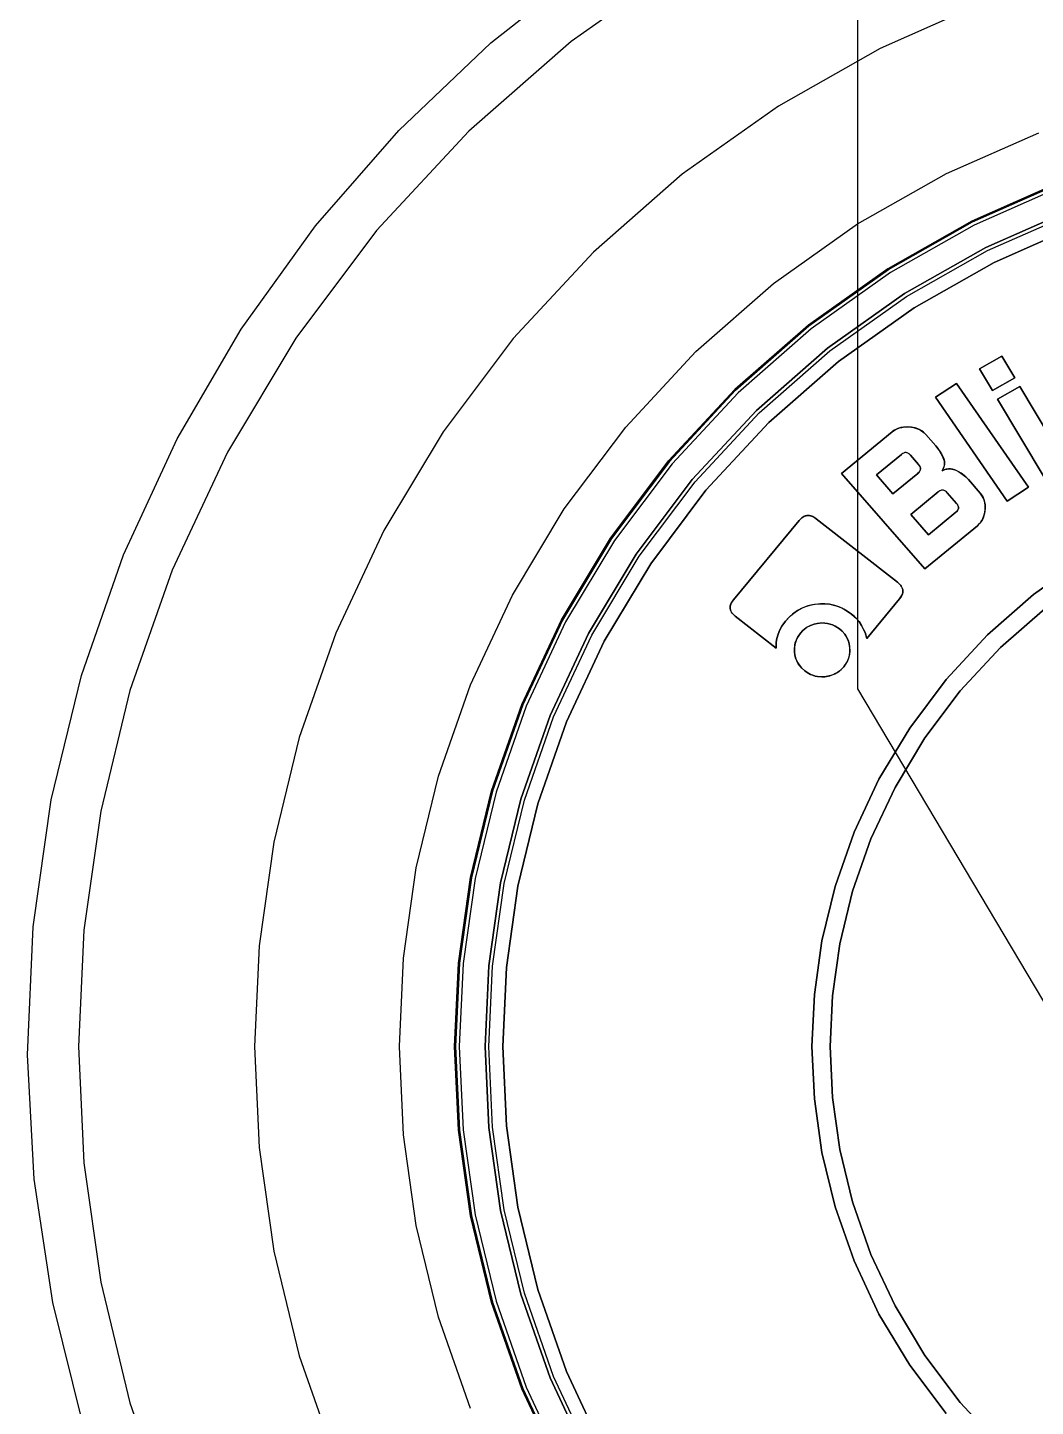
# Model space of a CAD drawing. Header units: millimetres. Extents: x 10366 to 13995, y 24552 to 29685.
# Drawn here: x 11273.48 to 11301.61, y 27981.91 to 28020.38 of the extents above; entities that cross this region are included whole.
import ezdxf

# ---------------------------------------------------------------- set-up
doc = ezdxf.new("R2010")
doc.units = ezdxf.units.MM
doc.header["$LTSCALE"] = 3
doc.layers.add('DomyÅ›lny', color=7, linetype='Continuous')

msp = doc.modelspace()

# ---------------------------------------------------------------- linework, layer by layer
at = {"layer": 'DomyÅ›lny'}
for p, q in [((11296.649, 28001.932), (11296.649, 28029.621)), ((11300.665, 28011.21), (11301.026, 28010.606)), ((11301.026, 28010.606), (11300.665, 28011.21)), ((11300.405, 28010.257), (11300.044, 28010.861)), ((11300.044, 28010.861), (11300.405, 28010.257)), ((11299.407, 28010.455), (11301.412, 28007.558)), ((11301.412, 28007.558), (11299.407, 28010.455)), ((11301.17, 28010.364), (11302.468, 28008.191)), ((11302.468, 28008.191), (11301.17, 28010.364)), ((11298.545, 28009.028), (11298.823, 28008.709)), ((11298.823, 28008.709), (11298.545, 28009.028)), ((11298.344, 28008.191), (11298.116, 28008.452)), ((11298.116, 28008.452), (11298.344, 28008.191)), ((11297.166, 28007.899), (11297.624, 28007.372)), ((11297.624, 28007.372), (11297.166, 28007.899)), ((11299.733, 28007.772), (11300.063, 28007.393)), ((11300.063, 28007.393), (11299.733, 28007.772)), ((11299.404, 28007.105), (11299.144, 28007.404)), ((11299.144, 28007.404), (11299.404, 28007.105)), ((11298.126, 28006.795), (11298.617, 28006.231)), ((11298.617, 28006.231), (11298.126, 28006.795)), ((11304.962, 27987.951), (11296.649, 28001.932))]:
    msp.add_line(p, q, dxfattribs=at)
for points in [[(11275.025, 27981.439, 0), (11274.182, 27984.817, 0), (11273.665, 27988.255, 0), (11273.478, 27991.722, 0), (11273.631, 27995.297, 0), (11274.134, 27998.837, 0), (11274.98, 28002.308, 0), (11276.156, 28005.674, 0), (11277.65, 28008.904, 0), (11279.441, 28011.97, 0), (11281.511, 28014.846, 0), (11283.841, 28017.513, 0), (11286.409, 28019.952, 0), (11289.172, 28022.129, 0)], [(11291.743, 28022.182, 0), (11288.652, 28019.991, 0), (11285.795, 28017.49, 0), (11283.219, 28014.716, 0), (11280.964, 28011.715, 0), (11279.056, 28008.54, 0), (11277.512, 28005.246, 0), (11276.336, 28001.889, 0), (11275.521, 27998.523, 0), (11275.051, 27995.196, 0), (11274.9, 27991.951, 0), (11275.051, 27988.706, 0), (11275.521, 27985.379, 0), (11276.336, 27982.013, 0), (11277.512, 27978.656, 0)], [(11300.213, 28021.098, 0), (11297.269, 28019.797, 0), (11294.431, 28018.189, 0), (11291.748, 28016.288, 0), (11289.268, 28014.118, 0), (11287.033, 28011.71, 0), (11285.075, 28009.105, 0), (11283.419, 28006.349, 0), (11282.079, 28003.49, 0), (11281.059, 28000.577, 0), (11280.352, 27997.655, 0), (11279.943, 27994.768, 0), (11279.813, 27991.951, 0), (11279.943, 27989.134, 0), (11280.352, 27986.247, 0), (11281.059, 27983.325, 0), (11282.079, 27980.412, 0)], [(11288.38, 27980.044, 0), (11287.272, 27982.408, 0), (11286.428, 27984.817, 0), (11285.843, 27987.233, 0), (11285.505, 27989.621, 0), (11285.397, 27991.951, 0), (11285.505, 27994.28, 0), (11285.843, 27996.668, 0), (11286.428, 27999.085, 0), (11287.272, 28001.494, 0), (11288.38, 28003.858, 0), (11289.75, 28006.138, 0), (11291.369, 28008.292, 0), (11293.217, 28010.283, 0), (11295.268, 28012.078, 0), (11297.487, 28013.65, 0), (11299.834, 28014.98, 0), (11302.269, 28016.056, 0), (11304.75, 28016.876, 0), (11307.239, 28017.444, 0), (11309.698, 28017.772, 0), (11312.097, 28017.876, 0)], [(11288.403, 27980.055, 0), (11287.296, 27982.417, 0), (11286.453, 27984.824, 0), (11285.869, 27987.238, 0), (11285.531, 27989.624, 0), (11285.424, 27991.951, 0), (11285.531, 27994.278, 0), (11285.869, 27996.664, 0), (11286.453, 27999.078, 0), (11287.296, 28001.485, 0), (11288.403, 28003.847, 0), (11289.771, 28006.124, 0), (11291.389, 28008.276, 0), (11293.236, 28010.265, 0), (11295.285, 28012.059, 0), (11297.501, 28013.629, 0), (11299.846, 28014.958, 0), (11302.279, 28016.033, 0), (11304.757, 28016.851, 0), (11307.243, 28017.419, 0), (11309.7, 28017.746, 0), (11312.097, 28017.851, 0)], [(11285.838, 27981.857, 0), (11284.945, 27984.405, 0), (11284.326, 27986.961, 0), (11283.969, 27989.487, 0), (11283.855, 27991.951, 0), (11283.969, 27994.415, 0), (11284.326, 27996.941, 0), (11284.945, 27999.497, 0), (11285.838, 28002.045, 0), (11287.01, 28004.546, 0), (11288.458, 28006.957, 0), (11290.171, 28009.236, 0), (11292.127, 28011.342, 0), (11294.296, 28013.241, 0), (11296.642, 28014.904, 0), (11299.125, 28016.311, 0), (11301.701, 28017.449, 0)], [(11302.269, 28016.056, 0), (11299.834, 28014.98, 0), (11297.487, 28013.65, 0), (11295.268, 28012.078, 0), (11293.217, 28010.283, 0), (11291.369, 28008.292, 0), (11289.75, 28006.138, 0), (11288.38, 28003.858, 0), (11287.272, 28001.494, 0), (11286.428, 27999.085, 0), (11285.843, 27996.668, 0), (11285.505, 27994.28, 0), (11285.397, 27991.951, 0), (11285.505, 27989.621, 0), (11285.843, 27987.233, 0), (11286.428, 27984.817, 0), (11287.272, 27982.408, 0), (11288.38, 27980.044, 0)], [(11302.279, 28016.033, 0), (11299.846, 28014.958, 0), (11297.501, 28013.629, 0), (11295.285, 28012.059, 0), (11293.236, 28010.265, 0), (11291.389, 28008.276, 0), (11289.771, 28006.124, 0), (11288.403, 28003.847, 0), (11287.296, 28001.485, 0), (11286.453, 27999.078, 0), (11285.869, 27996.664, 0), (11285.531, 27994.278, 0), (11285.424, 27991.951, 0), (11285.531, 27989.624, 0), (11285.869, 27987.238, 0), (11286.453, 27984.824, 0), (11287.296, 27982.417, 0), (11288.403, 27980.055, 0)], [(11302.316, 28015.94, 0), (11299.893, 28014.869, 0), (11297.557, 28013.546, 0), (11295.35, 28011.981, 0), (11293.309, 28010.195, 0), (11291.469, 28008.213, 0), (11289.857, 28006.069, 0), (11288.495, 28003.801, 0), (11287.392, 28001.448, 0), (11286.552, 27999.05, 0), (11285.97, 27996.646, 0), (11285.634, 27994.269, 0), (11285.526, 27991.951, 0), (11285.634, 27989.633, 0), (11285.97, 27987.256, 0), (11286.552, 27984.852, 0), (11287.392, 27982.454, 0), (11288.495, 27980.101, 0)], [(11289.135, 27980.423, 0), (11288.062, 27982.712, 0), (11287.245, 27985.044, 0), (11286.679, 27987.384, 0), (11286.352, 27989.696, 0), (11286.248, 27991.951, 0), (11286.352, 27994.206, 0), (11286.679, 27996.518, 0), (11287.245, 27998.857, 0), (11288.062, 28001.19, 0), (11289.135, 28003.479, 0), (11290.461, 28005.686, 0), (11292.029, 28007.771, 0), (11293.819, 28009.699, 0), (11295.804, 28011.437, 0), (11297.952, 28012.96, 0), (11300.224, 28014.247, 0), (11302.582, 28015.289, 0)], [(11302.582, 28015.289, 0), (11300.224, 28014.247, 0), (11297.952, 28012.96, 0), (11295.804, 28011.437, 0), (11293.819, 28009.699, 0), (11292.029, 28007.771, 0), (11290.461, 28005.686, 0), (11289.135, 28003.479, 0), (11288.062, 28001.19, 0), (11287.245, 27998.857, 0), (11286.679, 27996.518, 0), (11286.352, 27994.206, 0), (11286.248, 27991.951, 0), (11286.352, 27989.696, 0), (11286.679, 27987.384, 0), (11287.245, 27985.044, 0), (11288.062, 27982.712, 0), (11289.135, 27980.423, 0)], [(11289.227, 27980.469, 0), (11288.158, 27982.749, 0), (11287.344, 27985.072, 0), (11286.78, 27987.402, 0), (11286.455, 27989.705, 0), (11286.351, 27991.951, 0), (11286.455, 27994.197, 0), (11286.78, 27996.5, 0), (11287.344, 27998.83, 0), (11288.158, 28001.153, 0), (11289.227, 28003.433, 0), (11290.547, 28005.631, 0), (11292.109, 28007.708, 0), (11293.891, 28009.629, 0), (11295.869, 28011.36, 0), (11298.008, 28012.876, 0), (11300.272, 28014.158, 0), (11302.62, 28015.196, 0)], [(11302.762, 28014.846, 0), (11300.45, 28013.824, 0), (11298.22, 28012.561, 0), (11296.113, 28011.067, 0), (11294.166, 28009.362, 0), (11292.41, 28007.471, 0), (11290.872, 28005.425, 0), (11289.571, 28003.26, 0), (11288.519, 28001.015, 0), (11287.717, 27998.726, 0), (11287.162, 27996.432, 0), (11286.841, 27994.163, 0), (11286.738, 27991.951, 0), (11286.841, 27989.738, 0), (11287.162, 27987.47, 0), (11287.717, 27985.176, 0), (11288.519, 27982.887, 0), (11289.571, 27980.642, 0)], [(11289.571, 27980.642, 0), (11288.519, 27982.887, 0), (11287.717, 27985.176, 0), (11287.162, 27987.47, 0), (11286.841, 27989.738, 0), (11286.738, 27991.951, 0), (11286.841, 27994.163, 0), (11287.162, 27996.432, 0), (11287.717, 27998.726, 0), (11288.519, 28001.015, 0), (11289.571, 28003.26, 0), (11290.872, 28005.425, 0), (11292.41, 28007.471, 0), (11294.166, 28009.362, 0), (11296.113, 28011.067, 0), (11298.22, 28012.561, 0), (11300.45, 28013.824, 0), (11302.762, 28014.846, 0)], [(11300.044, 28010.861, 0), (11300.665, 28011.21, 0)], [(11300.665, 28011.21, 0), (11300.044, 28010.861, 0)], [(11298.812, 28010.067, 0), (11299.407, 28010.455, 0)], [(11299.407, 28010.455, 0), (11298.812, 28010.067, 0)], [(11301.026, 28010.606, 0), (11300.405, 28010.257, 0)], [(11300.405, 28010.257, 0), (11301.026, 28010.606, 0)], [(11300.549, 28010.014, 0), (11301.17, 28010.364, 0)], [(11301.17, 28010.364, 0), (11300.549, 28010.014, 0)], [(11300.817, 28007.169, 0), (11298.812, 28010.067, 0)], [(11298.812, 28010.067, 0), (11300.817, 28007.169, 0)], [(11301.847, 28007.841, 0), (11300.549, 28010.014, 0)], [(11300.549, 28010.014, 0), (11301.847, 28007.841, 0)], [(11298.545, 28009.028, 0), (11298.481, 28009.092, 0), (11298.434, 28009.128, 0), (11298.371, 28009.164, 0), (11298.319, 28009.187, 0), (11298.249, 28009.21, 0), (11298.147, 28009.232, 0), (11298.026, 28009.242, 0), (11297.924, 28009.236, 0), (11297.849, 28009.223, 0), (11297.767, 28009.198, 0), (11297.708, 28009.172, 0), (11297.662, 28009.145, 0), (11297.608, 28009.105, 0)], [(11297.608, 28009.105, 0), (11297.687, 28009.16, 0), (11297.743, 28009.188, 0), (11297.814, 28009.213, 0), (11297.873, 28009.228, 0), (11297.963, 28009.24, 0), (11298.08, 28009.239, 0), (11298.201, 28009.222, 0), (11298.29, 28009.198, 0), (11298.342, 28009.178, 0), (11298.411, 28009.142, 0), (11298.463, 28009.107, 0), (11298.502, 28009.073, 0), (11298.545, 28009.028, 0)], [(11296.195, 28007.945, 0), (11297.608, 28009.105, 0)], [(11297.608, 28009.105, 0), (11296.195, 28007.945, 0)], [(11297.863, 28008.472, 0), (11297.166, 28007.899, 0)], [(11297.166, 28007.899, 0), (11297.863, 28008.472, 0)], [(11298.116, 28008.452, 0), (11298.094, 28008.475, 0), (11298.079, 28008.488, 0), (11298.061, 28008.5, 0), (11298.04, 28008.512, 0), (11298.029, 28008.516, 0), (11298.016, 28008.52, 0), (11298.002, 28008.522, 0), (11297.987, 28008.523, 0), (11297.973, 28008.523, 0), (11297.962, 28008.522, 0), (11297.944, 28008.517, 0), (11297.929, 28008.512, 0), (11297.902, 28008.499, 0), (11297.88, 28008.484, 0), (11297.863, 28008.472, 0)], [(11298.823, 28008.709, 0), (11298.859, 28008.666, 0), (11298.981, 28008.488, 0), (11299.036, 28008.376, 0), (11299.054, 28008.325, 0), (11299.064, 28008.283, 0), (11299.068, 28008.248, 0), (11299.067, 28008.195, 0), (11299.061, 28008.154, 0), (11299.053, 28008.125, 0), (11299.04, 28008.089, 0), (11299.005, 28008.019, 0)], [(11299.005, 28008.019, 0), (11299.031, 28008.067, 0), (11299.044, 28008.098, 0), (11299.057, 28008.14, 0), (11299.065, 28008.176, 0), (11299.068, 28008.223, 0), (11299.068, 28008.252, 0), (11299.063, 28008.287, 0), (11299.053, 28008.33, 0), (11299.035, 28008.381, 0), (11298.979, 28008.491, 0), (11298.915, 28008.59, 0), (11298.823, 28008.709, 0)], [(11298.322, 28007.945, 0), (11298.344, 28007.965, 0), (11298.367, 28007.991, 0), (11298.377, 28008.006, 0), (11298.385, 28008.023, 0), (11298.391, 28008.038, 0), (11298.394, 28008.052, 0), (11298.396, 28008.064, 0), (11298.396, 28008.083, 0), (11298.394, 28008.1, 0), (11298.39, 28008.113, 0), (11298.381, 28008.136, 0), (11298.37, 28008.156, 0), (11298.344, 28008.191, 0)], [(11298.344, 28008.191, 0), (11298.367, 28008.161, 0), (11298.378, 28008.142, 0), (11298.387, 28008.121, 0), (11298.391, 28008.109, 0), (11298.395, 28008.094, 0), (11298.396, 28008.077, 0), (11298.395, 28008.057, 0), (11298.393, 28008.045, 0), (11298.388, 28008.03, 0), (11298.381, 28008.014, 0), (11298.372, 28007.999, 0), (11298.361, 28007.984, 0), (11298.322, 28007.945, 0)], [(11299.005, 28008.019, 0), (11299.081, 28008.05, 0), (11299.13, 28008.062, 0), (11299.175, 28008.068, 0), (11299.234, 28008.068, 0), (11299.269, 28008.064, 0), (11299.319, 28008.052, 0), (11299.385, 28008.029, 0), (11299.459, 28007.994, 0), (11299.528, 28007.952, 0), (11299.639, 28007.865, 0), (11299.733, 28007.772, 0)], [(11299.733, 28007.772, 0), (11299.663, 28007.844, 0), (11299.532, 28007.949, 0), (11299.448, 28008, 0), (11299.358, 28008.04, 0), (11299.287, 28008.06, 0), (11299.239, 28008.067, 0), (11299.183, 28008.068, 0), (11299.117, 28008.06, 0), (11299.054, 28008.041, 0), (11299.005, 28008.019, 0)], [(11298.515, 28005.279, 0), (11296.195, 28007.945, 0)], [(11296.195, 28007.945, 0), (11298.515, 28005.279, 0)], [(11297.624, 28007.372, 0), (11298.322, 28007.945, 0)], [(11298.322, 28007.945, 0), (11297.624, 28007.372, 0)], [(11298.892, 28007.425, 0), (11298.126, 28006.795, 0)], [(11298.126, 28006.795, 0), (11298.892, 28007.425, 0)], [(11299.144, 28007.404, 0), (11299.124, 28007.425, 0), (11299.095, 28007.448, 0), (11299.077, 28007.459, 0), (11299.055, 28007.469, 0), (11299.041, 28007.473, 0), (11299.025, 28007.475, 0), (11299.009, 28007.476, 0), (11298.995, 28007.475, 0), (11298.984, 28007.473, 0), (11298.967, 28007.468, 0), (11298.937, 28007.455, 0), (11298.913, 28007.44, 0), (11298.892, 28007.425, 0)], [(11300.063, 28007.393, 0), (11300.074, 28007.379, 0), (11300.119, 28007.315, 0), (11300.145, 28007.268, 0), (11300.169, 28007.212, 0), (11300.187, 28007.15, 0), (11300.2, 28007.072, 0), (11300.204, 28006.982, 0), (11300.196, 28006.884, 0), (11300.179, 28006.796, 0), (11300.155, 28006.719, 0), (11300.126, 28006.657, 0), (11300.093, 28006.603, 0), (11300.055, 28006.553, 0), (11300.02, 28006.516, 0), (11299.984, 28006.484, 0)], [(11299.984, 28006.484, 0), (11300.047, 28006.544, 0), (11300.079, 28006.581, 0), (11300.11, 28006.628, 0), (11300.141, 28006.687, 0), (11300.169, 28006.762, 0), (11300.191, 28006.849, 0), (11300.203, 28006.948, 0), (11300.202, 28007.045, 0), (11300.191, 28007.13, 0), (11300.174, 28007.199, 0), (11300.15, 28007.258, 0), (11300.122, 28007.309, 0), (11300.063, 28007.393, 0)], [(11301.412, 28007.558, 0), (11300.817, 28007.169, 0)], [(11300.817, 28007.169, 0), (11301.412, 28007.558, 0)], [(11299.384, 28006.861, 0), (11299.418, 28006.894, 0), (11299.433, 28006.913, 0), (11299.445, 28006.934, 0), (11299.449, 28006.945, 0), (11299.454, 28006.958, 0), (11299.457, 28006.973, 0), (11299.457, 28006.99, 0), (11299.457, 28007.002, 0), (11299.454, 28007.015, 0), (11299.45, 28007.031, 0), (11299.443, 28007.046, 0), (11299.435, 28007.062, 0), (11299.426, 28007.077, 0), (11299.404, 28007.105, 0)], [(11299.404, 28007.105, 0), (11299.426, 28007.077, 0), (11299.435, 28007.062, 0), (11299.443, 28007.046, 0), (11299.45, 28007.031, 0), (11299.454, 28007.015, 0), (11299.457, 28007.002, 0), (11299.457, 28006.991, 0), (11299.457, 28006.973, 0), (11299.454, 28006.959, 0), (11299.45, 28006.946, 0), (11299.439, 28006.923, 0), (11299.426, 28006.904, 0), (11299.41, 28006.885, 0), (11299.384, 28006.861, 0)], [(11293.177, 28004.416, 0), (11295.01, 28006.629, 0)], [(11295.01, 28006.629, 0), (11293.177, 28004.416, 0)], [(11295.01, 28006.629, 0), (11295.045, 28006.668, 0), (11295.089, 28006.707, 0), (11295.115, 28006.725, 0), (11295.144, 28006.741, 0), (11295.182, 28006.757, 0), (11295.205, 28006.763, 0), (11295.232, 28006.768, 0), (11295.26, 28006.77, 0), (11295.285, 28006.769, 0), (11295.326, 28006.762, 0), (11295.358, 28006.752, 0), (11295.387, 28006.739, 0), (11295.44, 28006.71, 0), (11295.484, 28006.679, 0)], [(11295.484, 28006.679, 0), (11295.391, 28006.737, 0), (11295.364, 28006.75, 0), (11295.334, 28006.76, 0), (11295.297, 28006.767, 0), (11295.275, 28006.769, 0), (11295.25, 28006.769, 0), (11295.224, 28006.767, 0), (11295.199, 28006.762, 0), (11295.177, 28006.755, 0), (11295.141, 28006.74, 0), (11295.11, 28006.722, 0), (11295.083, 28006.702, 0), (11295.01, 28006.629, 0)], [(11295.484, 28006.679, 0), (11297.757, 28004.905, 0)], [(11297.757, 28004.905, 0), (11295.484, 28006.679, 0)], [(11298.617, 28006.231, 0), (11299.384, 28006.861, 0)], [(11299.384, 28006.861, 0), (11298.617, 28006.231, 0)], [(11299.984, 28006.484, 0), (11298.515, 28005.279, 0)], [(11298.515, 28005.279, 0), (11299.984, 28006.484, 0)], [(11302.943, 28005.546, 0), (11301.553, 28004.561, 0), (11300.268, 28003.437, 0), (11299.11, 28002.189, 0), (11298.096, 28000.839, 0), (11297.238, 27999.411, 0), (11296.543, 27997.93, 0), (11296.015, 27996.42, 0), (11295.648, 27994.907, 0), (11295.437, 27993.41, 0), (11295.369, 27991.951, 0), (11295.437, 27990.491, 0), (11295.648, 27988.995, 0), (11296.015, 27987.482, 0), (11296.543, 27985.972, 0), (11297.238, 27984.491, 0), (11298.096, 27983.063, 0), (11299.11, 27981.713, 0)], [(11299.11, 27981.713, 0), (11298.096, 27983.063, 0), (11297.238, 27984.491, 0), (11296.543, 27985.972, 0), (11296.015, 27987.482, 0), (11295.648, 27988.995, 0), (11295.437, 27990.491, 0), (11295.369, 27991.951, 0), (11295.437, 27993.41, 0), (11295.648, 27994.907, 0), (11296.015, 27996.42, 0), (11296.543, 27997.93, 0), (11297.238, 27999.411, 0), (11298.096, 28000.839, 0), (11299.11, 28002.189, 0), (11300.268, 28003.437, 0), (11301.553, 28004.561, 0), (11302.943, 28005.546, 0)], [(11297.757, 28004.905, 0), (11297.796, 28004.87, 0), (11297.84, 28004.824, 0), (11297.86, 28004.796, 0), (11297.879, 28004.764, 0), (11297.888, 28004.744, 0), (11297.896, 28004.721, 0), (11297.902, 28004.694, 0), (11297.904, 28004.666, 0), (11297.904, 28004.641, 0), (11297.901, 28004.618, 0), (11297.893, 28004.584, 0), (11297.882, 28004.555, 0), (11297.855, 28004.504, 0), (11297.811, 28004.442, 0)], [(11297.811, 28004.442, 0), (11297.87, 28004.53, 0), (11297.883, 28004.557, 0), (11297.894, 28004.586, 0), (11297.902, 28004.622, 0), (11297.904, 28004.645, 0), (11297.904, 28004.671, 0), (11297.901, 28004.7, 0), (11297.894, 28004.726, 0), (11297.886, 28004.749, 0), (11297.868, 28004.784, 0), (11297.849, 28004.812, 0), (11297.806, 28004.861, 0), (11297.757, 28004.905, 0)], [(11293.23, 28003.96, 0), (11293.178, 28004.006, 0), (11293.151, 28004.035, 0), (11293.126, 28004.068, 0), (11293.106, 28004.107, 0), (11293.097, 28004.128, 0), (11293.091, 28004.149, 0), (11293.087, 28004.172, 0), (11293.085, 28004.193, 0), (11293.085, 28004.213, 0), (11293.09, 28004.246, 0), (11293.096, 28004.272, 0), (11293.114, 28004.32, 0), (11293.139, 28004.364, 0), (11293.177, 28004.416, 0)], [(11293.177, 28004.416, 0), (11293.144, 28004.37, 0), (11293.115, 28004.322, 0), (11293.104, 28004.296, 0), (11293.095, 28004.269, 0), (11293.089, 28004.24, 0), (11293.085, 28004.208, 0), (11293.087, 28004.171, 0), (11293.095, 28004.134, 0), (11293.109, 28004.099, 0), (11293.127, 28004.067, 0), (11293.15, 28004.037, 0), (11293.175, 28004.009, 0), (11293.23, 28003.96, 0)], [(11296.475, 28004.019, 0), (11296.354, 28004.104, 0), (11296.259, 28004.159, 0), (11296.142, 28004.214, 0), (11296.003, 28004.262, 0), (11295.861, 28004.293, 0), (11295.729, 28004.307, 0), (11295.609, 28004.308, 0), (11295.386, 28004.281, 0), (11295.254, 28004.247, 0), (11295.11, 28004.193, 0), (11294.962, 28004.115, 0), (11294.825, 28004.018, 0), (11294.713, 28003.917, 0), (11294.629, 28003.824, 0)], [(11294.629, 28003.824, 0), (11294.766, 28003.968, 0), (11294.862, 28004.047, 0), (11294.968, 28004.119, 0), (11295.08, 28004.179, 0), (11295.198, 28004.228, 0), (11295.32, 28004.265, 0), (11295.444, 28004.291, 0), (11295.572, 28004.306, 0), (11295.715, 28004.308, 0), (11295.872, 28004.291, 0), (11296.042, 28004.25, 0), (11296.198, 28004.189, 0), (11296.322, 28004.123, 0), (11296.475, 28004.019, 0)], [(11297.811, 28004.442, 0), (11296.898, 28003.338, 0)], [(11296.898, 28003.338, 0), (11297.811, 28004.442, 0)], [(11294.366, 28003.072, 0), (11293.23, 28003.96, 0)], [(11293.23, 28003.96, 0), (11294.366, 28003.072, 0)], [(11294.629, 28003.824, 0), (11294.526, 28003.681, 0), (11294.471, 28003.582, 0), (11294.422, 28003.462, 0), (11294.388, 28003.34, 0), (11294.371, 28003.234, 0), (11294.366, 28003.072, 0)], [(11294.366, 28003.072, 0), (11294.371, 28003.234, 0), (11294.388, 28003.34, 0), (11294.422, 28003.462, 0), (11294.471, 28003.582, 0), (11294.526, 28003.681, 0), (11294.629, 28003.824, 0)], [(11300.628, 27980.815, 0), (11299.505, 27982.024, 0), (11298.521, 27983.333, 0), (11297.69, 27984.717, 0), (11297.016, 27986.154, 0), (11296.504, 27987.617, 0), (11296.148, 27989.085, 0), (11295.943, 27990.536, 0), (11295.878, 27991.951, 0), (11295.943, 27993.366, 0), (11296.148, 27994.817, 0), (11296.504, 27996.284, 0), (11297.016, 27997.748, 0), (11297.69, 27999.184, 0), (11298.521, 28000.569, 0), (11299.505, 28001.878, 0), (11300.628, 28003.087, 0), (11301.874, 28004.178, 0)], [(11301.874, 28004.178, 0), (11300.628, 28003.087, 0), (11299.505, 28001.878, 0), (11298.521, 28000.569, 0), (11297.69, 27999.184, 0), (11297.016, 27997.748, 0), (11296.504, 27996.284, 0), (11296.148, 27994.817, 0), (11295.943, 27993.366, 0), (11295.878, 27991.951, 0), (11295.943, 27990.536, 0), (11296.148, 27989.085, 0), (11296.504, 27987.617, 0), (11297.016, 27986.154, 0), (11297.69, 27984.717, 0), (11298.521, 27983.333, 0), (11299.505, 27982.024, 0), (11300.628, 27980.815, 0)], [(11296.898, 28003.338, 0), (11296.85, 28003.501, 0), (11296.811, 28003.593, 0), (11296.753, 28003.7, 0), (11296.682, 28003.808, 0), (11296.611, 28003.893, 0), (11296.542, 28003.961, 0), (11296.475, 28004.019, 0)], [(11296.475, 28004.019, 0), (11296.612, 28003.893, 0), (11296.682, 28003.808, 0), (11296.754, 28003.699, 0), (11296.811, 28003.593, 0), (11296.85, 28003.501, 0), (11296.898, 28003.338, 0)], [(11295.17, 28002.435, 0), (11295.086, 28002.509, 0), (11295.037, 28002.564, 0), (11294.988, 28002.634, 0), (11294.944, 28002.717, 0), (11294.913, 28002.8, 0), (11294.893, 28002.882, 0), (11294.882, 28002.96, 0), (11294.879, 28003.032, 0), (11294.889, 28003.147, 0), (11294.904, 28003.218, 0), (11294.934, 28003.303, 0), (11294.966, 28003.368, 0), (11295.05, 28003.49, 0)], [(11295.05, 28003.49, 0), (11295, 28003.422, 0), (11294.948, 28003.333, 0), (11294.915, 28003.252, 0), (11294.899, 28003.198, 0), (11294.883, 28003.102, 0), (11294.879, 28003.037, 0), (11294.882, 28002.962, 0), (11294.894, 28002.875, 0), (11294.923, 28002.77, 0), (11294.946, 28002.713, 0), (11294.976, 28002.655, 0), (11295.01, 28002.6, 0), (11295.08, 28002.515, 0), (11295.17, 28002.435, 0)], [(11295.05, 28003.49, 0), (11295.118, 28003.562, 0), (11295.163, 28003.602, 0), (11295.23, 28003.651, 0), (11295.328, 28003.703, 0), (11295.426, 28003.739, 0), (11295.514, 28003.758, 0), (11295.655, 28003.77, 0), (11295.728, 28003.768, 0), (11295.802, 28003.758, 0), (11295.875, 28003.741, 0), (11295.946, 28003.716, 0), (11296.014, 28003.684, 0), (11296.139, 28003.605, 0)], [(11296.139, 28003.605, 0), (11296.014, 28003.684, 0), (11295.946, 28003.716, 0), (11295.875, 28003.741, 0), (11295.802, 28003.758, 0), (11295.728, 28003.768, 0), (11295.586, 28003.767, 0), (11295.513, 28003.758, 0), (11295.426, 28003.739, 0), (11295.328, 28003.703, 0), (11295.231, 28003.651, 0), (11295.163, 28003.602, 0), (11295.118, 28003.562, 0), (11295.05, 28003.49, 0)], [(11296.139, 28003.605, 0), (11296.209, 28003.543, 0), (11296.282, 28003.461, 0), (11296.318, 28003.409, 0), (11296.351, 28003.35, 0), (11296.376, 28003.292, 0), (11296.408, 28003.188, 0), (11296.421, 28003.106, 0), (11296.426, 28002.986, 0), (11296.417, 28002.89, 0), (11296.401, 28002.818, 0), (11296.359, 28002.71, 0), (11296.308, 28002.619, 0), (11296.256, 28002.549, 0)], [(11296.256, 28002.549, 0), (11296.339, 28002.67, 0), (11296.375, 28002.745, 0), (11296.395, 28002.799, 0), (11296.413, 28002.869, 0), (11296.425, 28002.958, 0), (11296.425, 28003.073, 0), (11296.416, 28003.143, 0), (11296.395, 28003.237, 0), (11296.351, 28003.35, 0), (11296.318, 28003.409, 0), (11296.282, 28003.461, 0), (11296.209, 28003.543, 0), (11296.139, 28003.605, 0)], [(11296.256, 28002.549, 0), (11296.186, 28002.474, 0), (11296.143, 28002.436, 0), (11296.091, 28002.398, 0), (11296.028, 28002.36, 0), (11295.982, 28002.337, 0), (11295.895, 28002.304, 0), (11295.769, 28002.276, 0), (11295.69, 28002.269, 0), (11295.585, 28002.27, 0), (11295.459, 28002.29, 0), (11295.392, 28002.311, 0), (11295.331, 28002.335, 0), (11295.236, 28002.388, 0), (11295.17, 28002.435, 0)], [(11295.17, 28002.435, 0), (11295.236, 28002.388, 0), (11295.331, 28002.335, 0), (11295.391, 28002.311, 0), (11295.459, 28002.291, 0), (11295.524, 28002.277, 0), (11295.64, 28002.268, 0), (11295.731, 28002.272, 0), (11295.865, 28002.296, 0), (11295.963, 28002.329, 0), (11296.018, 28002.355, 0), (11296.083, 28002.393, 0), (11296.136, 28002.431, 0), (11296.181, 28002.469, 0), (11296.256, 28002.549, 0)]]:
    msp.add_polyline3d(points, dxfattribs=at)

doc.saveas('drawing.dxf')
